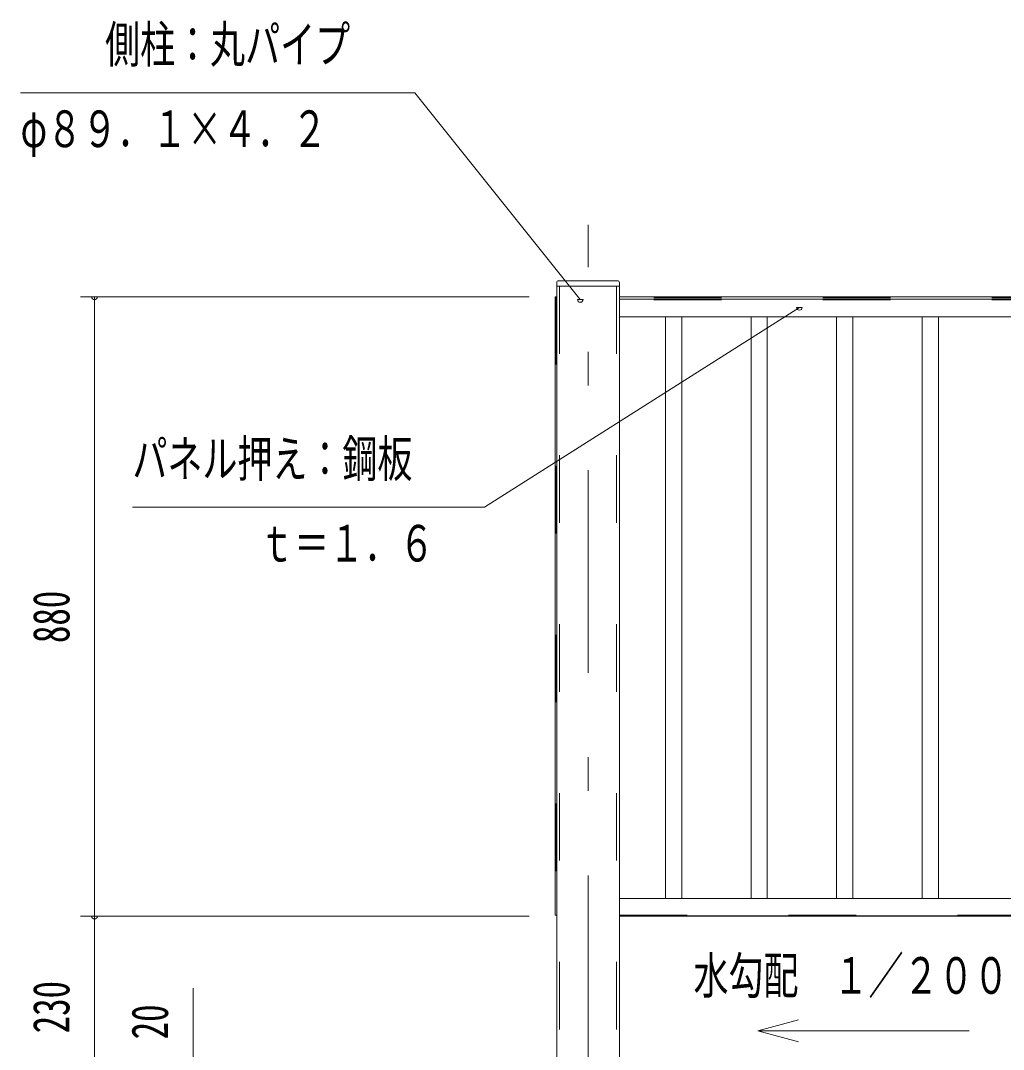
# Model space of a CAD drawing. Units: millimetres, scale not verified. Extents: x -26656 to 26658, y -10500 to 10500.
# Drawn here: x 15847 to 19337, y 1197 to 4851 of the extents above; entities that cross this region are included whole.
import ezdxf
from ezdxf.enums import TextEntityAlignment as Align

# ---------------------------------------------------------------- set-up
doc = ezdxf.new("R2010")
doc.units = ezdxf.units.MM
doc.header["$LTSCALE"] = 60
doc.linetypes.add('USER2', pattern=[10, 4, -6])
doc.linetypes.add('USER3', pattern=[24, 12, -5, 2, -5])
for name, color, linetype, lineweight in [('0-6_2-02BOLD', 7, 'Continuous', 18), ('0-7_2-12HIDDEN', 3, 'USER2', 18), ('0-8_2-22CENTER', 3, 'USER3', 18), ('0-9_2-42THIN', 4, 'Continuous', 18), ('0-A_2-52DIM', 3, 'Continuous', 18)]:
    doc.layers.add(name, color=color, linetype=linetype, lineweight=lineweight)
doc.styles.add('ＭＳ ゴシック', font='')
doc.styles.get('ＭＳ ゴシック').set_extended_font_data('MS Gothic')

msp = doc.modelspace()

# ---------------------------------------------------------------- linework, layer by layer
at = {"layer": '0-6_2-02BOLD'}
for p, q in [((17750.46, 3919.93), (17750.46, 469.93)), ((17965.71, 3927.43), (17757.96, 3927.43)), ((17973.21, 3919.93), (17973.21, 469.93)), ((17750.46, 3907.43), (17973.21, 3907.43)), ((17745.59, 3869.93), (17745.59, 1673.93)), ((17750.46, 3869.93), (17745.59, 3869.93)), ((21335.47, 3869.93), (17973.21, 3869.93)), ((21335.47, 3861.93), (17973.21, 3861.93)), ((21335.47, 3799.43), (17973.21, 3799.43)), ((17973.21, 1733.43), (21335.46, 1733.43)), ((17750.46, 1673.93), (17745.59, 1673.93)), ((17973.21, 1670.93), (21335.46, 1670.93)), ((17973.21, 1669.93), (21335.46, 1669.93))]:
    msp.add_line(p, q, dxfattribs=at)
for centre, start, end in [((17757.96, 3919.93), 90, 180), ((17965.71, 3919.93), 0, 90)]:
    msp.add_arc(centre, 7.5, start, end, dxfattribs=at)
at = {"layer": '0-7_2-12HIDDEN'}
for p, q in [((17760.96, 3907.43), (17760.96, 469.93)), ((17962.71, 3907.43), (17962.71, 469.93)), ((17748.59, 3869.93), (17748.59, 1673.93)), ((21335.47, 3865.93), (17973.21, 3865.93)), ((21335.47, 3858.93), (17973.21, 3858.93)), ((17973.21, 1673.93), (21335.46, 1673.93))]:
    msp.add_line(p, q, dxfattribs=at)
at = {"layer": '0-8_2-22CENTER'}
msp.add_line((17861.91, 1094.93), (17861.91, 4125.61), dxfattribs=at)
at = {"layer": '0-9_2-42THIN'}
for p, q in [((18136.84, 3799.43), (18136.84, 1733.43)), ((18194.34, 3799.43), (18194.34, 1733.43)), ((18440.59, 3799.43), (18440.59, 1733.43)), ((18498.09, 3799.43), (18498.09, 1733.43)), ((18744.34, 3799.43), (18744.34, 1733.43)), ((18801.84, 3799.43), (18801.84, 1733.43)), ((19048.09, 3799.43), (19048.09, 1733.43)), ((19105.59, 3799.43), (19105.59, 1733.43))]:
    msp.add_line(p, q, dxfattribs=at)
at = {"layer": '0-A_2-52DIM'}
for p, q in [((15846.84, 4594.93), (17246.84, 4594.93)), ((17246.84, 4594.93), (17834.22, 3860.57)), ((17652.64, 3869.93), (16059.34, 3869.93)), ((16119.34, 3869.93), (16099.34, 3869.93)), ((16109.34, -75.07), (16109.34, 3869.93)), ((17844.22, 3860.57), (17824.22, 3860.57)), ((17493.8, 3123.03), (18612.11, 3832.55)), ((18622.11, 3832.55), (18602.11, 3832.55)), ((16243.8, 3123.03), (17493.8, 3123.03)), ((17652.64, 1669.93), (16059.34, 1669.93)), ((16119.34, 1669.93), (16099.34, 1669.93)), ((16459.34, 1031.06), (16459.34, 1414.93)), ((18464.51, 1262.63), (18609.4, 1301.46)), ((18464.51, 1262.63), (18609.4, 1223.81)), ((18464.51, 1262.63), (19214.51, 1262.63))]:
    msp.add_line(p, q, dxfattribs=at)
for centre in [(16109.34, 3869.93), (17834.22, 3860.57), (18612.11, 3832.55), (16109.34, 1669.93)]:
    msp.add_arc(centre, 10, 180, 0, dxfattribs=at)

# ---------------------------------------------------------------- texts
at = {"layer": '0-A_2-52DIM', "color": 7, "style": 'ＭＳ ゴシック', "width": 0.7}
for s, p in [('側柱：丸パイプ', (16146.84, 4662.69)), ('φ８９．１×４．２', (15846.84, 4362.69)), ('パネル押え：鋼板', (16243.8, 3190.8)), ('ｔ＝１．６', (16693.8, 2890.8)), ('水勾配\u3000１／２００', (18236.05, 1355.4))]:
    msp.add_text(s, height=130.2, dxfattribs=at).set_placement(p, align=Align.BOTTOM_LEFT)
for s, p in [('880', (16059.34, 2640.21)), ('230', (16059.34, 1254.04)), ('20', (16409.34, 1232.61))]:
    msp.add_text(s, height=130.2, rotation=90, dxfattribs=at).set_placement(p, align=Align.BOTTOM_LEFT)

doc.saveas('drawing.dxf')
